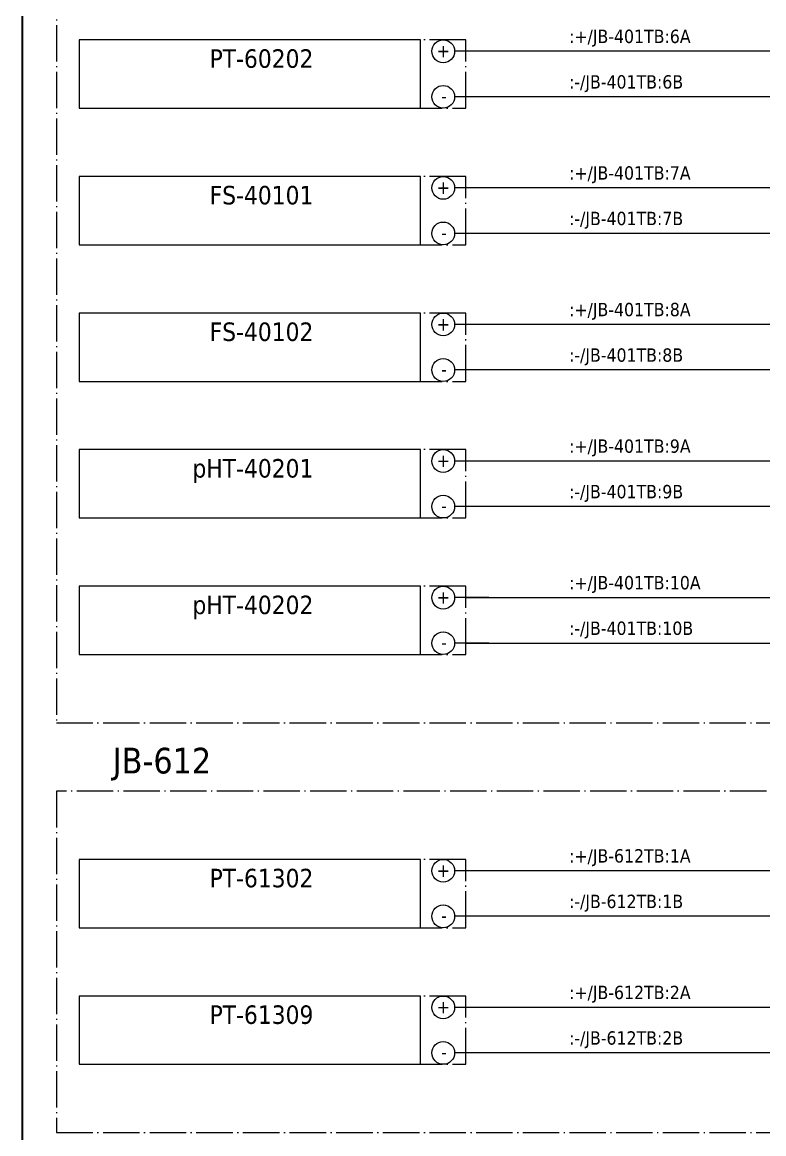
# Model space of a CAD drawing. Header units: millimetres. Extents: x 0 to 1792788, y -13 to 262234.
# Drawn here: x 0 to 65.2, y 105.9 to 203.6 of the extents above; entities that cross this region are included whole.
import ezdxf
from ezdxf.enums import TextEntityAlignment as Align

# ---------------------------------------------------------------- set-up
doc = ezdxf.new("R2010")
doc.units = ezdxf.units.MM
doc.linetypes.add('EPL_DASHDOT', pattern=[1, 0.8, -0.1, 0, -0.1])
for name, color, linetype, lineweight in [('EPLAN201', 7, 'Continuous', 35), ('EPLAN302', 5, 'Continuous', 25), ('EPLAN305', 5, 'Continuous', 25), ('EPLAN307', 134, 'EPL_DASHDOT', 25), ('EPLAN311', 7, 'Continuous', 25), ('EPLAN400', 5, 'Continuous', 35), ('EPLAN405', 7, 'Continuous', 25), ('EPLAN421', 5, 'Continuous', 35), ('EPLAN440', 73, 'Continuous', 35), ('EPLAN451', 7, 'Continuous', 35), ('EPLAN452', 7, 'Continuous', 35), ('EPLAN453', 7, 'Continuous', 35), ('EPLAN500', 7, 'Continuous', 35), ('EPLAN501', 7, 'Continuous', 35), ('EPLAN502', 7, 'Continuous', 35), ('EPLAN503', 7, 'Continuous', 35), ('EPLAN504', 7, 'Continuous', 35)]:
    doc.layers.add(name, color=color, linetype=linetype, lineweight=lineweight)
doc.styles.add('Tahoma', font='')
doc.styles.get('Tahoma').set_extended_font_data('Tahoma')

# ---------------------------------------------------------------- blocks, each defined once
blk = doc.blocks.new('EPLFRAME')
at = {"layer": 'EPLAN201', "linetype": 'Continuous', "lineweight": 35, "ltscale": 4}
blk.add_lwpolyline([(0, 0), (420, 0), (420, 297), (0, 297)], close=True, dxfattribs=at)
at = {"layer": 'EPLAN451', "color": 7, "style": 'Tahoma'}
for tag, p, height in [('14_10014', (101, 12), 2.257), ('14_10015', (185, 12), 2.257), ('14_10011', (101, 5), 2.257), ('14_10013', (332, 5), 1.625), ('14_10151', (73, 1), 1.625), ('14_10300', (415, 1), 1.625)]:
    blk.add_attdef(tag, p, '', height=height, dxfattribs=at)
blk.add_attdef('4_25020', text='', height=1.625, dxfattribs=at).set_placement((413, 1), align=Align.RIGHT)
at = {"layer": 'EPLAN452', "color": 7, "style": 'Tahoma'}
for tag, p, height in [('4_11041', (1, 17), 2.257), ('4_11071[1]', (1, 13), 1.625), ('4_11074[1]', (21, 13), 1.625), ('4_11070[1]', (41, 13), 1.625), ('4_11024', (73, 13), 1.625), ('4_20132_1001', (374, 13), 1.625), ('4_11011', (231, 12), 2.257), ('4_11030', (301, 12), 2.257), ('4_11071[2]', (1, 9), 1.625), ('4_11074[2]', (21, 9), 1.625), ('4_11070[2]', (41, 9), 1.625), ('4_11022', (73, 9), 1.625), ('4_20134_1001', (374, 9), 1.625), ('4_11071[3]', (1, 5), 1.625), ('4_11074[3]', (21, 5), 1.625), ('4_11070[3]', (41, 5), 1.625), ('4_11080', (73, 5), 1.625), ('4_11059', (301, 5), 1.625)]:
    blk.add_attdef(tag, p, '', height=height, dxfattribs=at)
for tag, height, p in [('4_11040', 2.257, (419, 17)), ('4_11000', 1.625, (419, 5)), ('4_11085', 1.625, (141, 1)), ('4_11086', 1.625, (183, 1))]:
    blk.add_attdef(tag, text='', height=height, dxfattribs=at).set_placement(p, align=Align.RIGHT)
at = {"layer": 'EPLAN453', "color": 7, "style": 'Tahoma'}
for tag, p in [('53_19005_1', (21, 293)), ('53_19005', (63, 293)), ('53_19005_8', (105, 293)), ('53_19005_6', (147, 293)), ('53_19005_7', (189, 293)), ('53_19005_9', (231, 293)), ('53_19005_3', (273, 293)), ('53_19005_2', (315, 293)), ('53_19005_4', (357, 293)), ('53_19005_5', (399, 293))]:
    blk.add_attdef(tag, text='', height=1.355, dxfattribs=at).set_placement(p, align=Align.BOTTOM_CENTER)
blk = doc.blocks.new('EPLSYM_LibrarySPECIAL_Symbol2_Variant0_Placement1_4')
at = {"layer": 'EPLAN307', "lineweight": 25, "ltscale": 4}
blk.add_lwpolyline([(0, -6), (34, -6), (34, 0), (0, 0)], close=True, dxfattribs=at)
at = {"layer": 'EPLAN400', "color": 5, "style": 'Tahoma'}
blk.add_attdef('88_20010', text='', height=2.2575, dxfattribs=at).set_placement((-1.5, -0.9515), align=Align.TOP_RIGHT)
at = {"layer": 'EPLAN500', "color": 7, "style": 'Tahoma'}
blk.add_attdef('88_20027', text='', height=1.6254, dxfattribs=at).set_placement((-1.5, -4.57508), align=Align.TOP_RIGHT)
at = {"layer": 'EPLAN501', "color": 7, "style": 'Tahoma'}
blk.add_attdef('88_20011', text='', height=1.6254, dxfattribs=at).set_placement((-1.5, -9.97508), align=Align.TOP_RIGHT)
at = {"layer": 'EPLAN502', "color": 7, "style": 'Tahoma'}
blk.add_attdef('88_20025', text='', height=1.6254, dxfattribs=at).set_placement((-1.5, -12.67508), align=Align.TOP_RIGHT)
at = {"layer": 'EPLAN503', "color": 7, "style": 'Tahoma'}
blk.add_attdef('88_20024', text='', height=1.6254, dxfattribs=at).set_placement((-1.5, -15.37508), align=Align.TOP_RIGHT)
at = {"layer": 'EPLAN504', "color": 7, "style": 'Tahoma'}
blk.add_attdef('88_20901[1]', text='', height=1.6254, dxfattribs=at).set_placement((-1.5, -7.27508), align=Align.TOP_RIGHT)
blk = doc.blocks.new('EPLSYM_LibrarySPECIAL_Symbol0_Variant0_Placement1_4')
at = {"layer": 'EPLAN305', "lineweight": 25, "ltscale": 4}
blk.add_lwpolyline([(0, -6), (30, -6), (30, 0), (0, 0)], close=True, dxfattribs=at)
at = {"layer": 'EPLAN400', "color": 5, "style": 'Tahoma'}
blk.add_attdef('17_20010', text='', height=2.2575, dxfattribs=at).set_placement((-1.5, -0.9515), align=Align.TOP_RIGHT)
at = {"layer": 'EPLAN440', "color": 73, "style": 'Tahoma'}
blk.add_attdef('17_20300', text='', height=1.6254, dxfattribs=at).set_placement((-1.5, -4.57508), align=Align.TOP_RIGHT)
at = {"layer": 'EPLAN500', "color": 7, "style": 'Tahoma'}
blk.add_attdef('17_20027', text='', height=1.6254, dxfattribs=at).set_placement((-1.5, -7.27508), align=Align.TOP_RIGHT)
at = {"layer": 'EPLAN501', "color": 7, "style": 'Tahoma'}
blk.add_attdef('17_20011', text='', height=1.6254, dxfattribs=at).set_placement((-1.5, -12.67508), align=Align.TOP_RIGHT)
at = {"layer": 'EPLAN502', "color": 7, "style": 'Tahoma'}
blk.add_attdef('17_20025', text='', height=1.6254, dxfattribs=at).set_placement((-1.5, -15.37508), align=Align.TOP_RIGHT)
at = {"layer": 'EPLAN503', "color": 7, "style": 'Tahoma'}
blk.add_attdef('17_20024', text='', height=1.6254, dxfattribs=at).set_placement((-1.5, -18.07508), align=Align.TOP_RIGHT)
at = {"layer": 'EPLAN504', "color": 7, "style": 'Tahoma'}
blk.add_attdef('17_20901[1]', text='', height=1.6254, dxfattribs=at).set_placement((-1.5, -9.97508), align=Align.TOP_RIGHT)
blk = doc.blocks.new('EPLSYM_LibrarySPECIAL_Symbol17_Variant3_Placement1')
at = {"layer": 'EPLAN302', "lineweight": 25, "ltscale": 4}
blk.add_line((4, 0), (1, 0), dxfattribs=at)
blk.add_circle((0, 0), 1, dxfattribs=at)
at = {"layer": 'EPLAN421', "color": 5, "style": 'Tahoma'}
blk.add_attdef('17_20039', text='', height=1.174, dxfattribs=at).set_placement((3, 1), align=Align.BOTTOM_RIGHT)
blk = doc.blocks.new('EPLSYM_LibrarySPECIAL_Symbol2_Variant0_Placement1_5')
at = {"layer": 'EPLAN307', "lineweight": 25, "ltscale": 4}
blk.add_lwpolyline([(0, -6), (34, -6), (34, 0), (0, 0)], close=True, dxfattribs=at)
at = {"layer": 'EPLAN400', "color": 5, "style": 'Tahoma'}
blk.add_attdef('88_20010', text='', height=2.2575, dxfattribs=at).set_placement((-1.5, -0.9515), align=Align.TOP_RIGHT)
at = {"layer": 'EPLAN500', "color": 7, "style": 'Tahoma'}
blk.add_attdef('88_20027', text='', height=1.6254, dxfattribs=at).set_placement((-1.5, -4.57508), align=Align.TOP_RIGHT)
at = {"layer": 'EPLAN501', "color": 7, "style": 'Tahoma'}
blk.add_attdef('88_20011', text='', height=1.6254, dxfattribs=at).set_placement((-1.5, -9.97508), align=Align.TOP_RIGHT)
at = {"layer": 'EPLAN502', "color": 7, "style": 'Tahoma'}
blk.add_attdef('88_20025', text='', height=1.6254, dxfattribs=at).set_placement((-1.5, -12.67508), align=Align.TOP_RIGHT)
at = {"layer": 'EPLAN503', "color": 7, "style": 'Tahoma'}
blk.add_attdef('88_20024', text='', height=1.6254, dxfattribs=at).set_placement((-1.5, -15.37508), align=Align.TOP_RIGHT)
at = {"layer": 'EPLAN504', "color": 7, "style": 'Tahoma'}
blk.add_attdef('88_20901[1]', text='', height=1.6254, dxfattribs=at).set_placement((-1.5, -7.27508), align=Align.TOP_RIGHT)
blk = doc.blocks.new('EPLSYM_LibrarySPECIAL_Symbol0_Variant0_Placement1_5')
at = {"layer": 'EPLAN305', "lineweight": 25, "ltscale": 4}
blk.add_lwpolyline([(0, -6), (30, -6), (30, 0), (0, 0)], close=True, dxfattribs=at)
at = {"layer": 'EPLAN400', "color": 5, "style": 'Tahoma'}
blk.add_attdef('17_20010', text='', height=2.2575, dxfattribs=at).set_placement((-1.5, -0.9515), align=Align.TOP_RIGHT)
at = {"layer": 'EPLAN440', "color": 73, "style": 'Tahoma'}
blk.add_attdef('17_20300', text='', height=1.6254, dxfattribs=at).set_placement((-1.5, -4.57508), align=Align.TOP_RIGHT)
at = {"layer": 'EPLAN500', "color": 7, "style": 'Tahoma'}
blk.add_attdef('17_20027', text='', height=1.6254, dxfattribs=at).set_placement((-1.5, -7.27508), align=Align.TOP_RIGHT)
at = {"layer": 'EPLAN501', "color": 7, "style": 'Tahoma'}
blk.add_attdef('17_20011', text='', height=1.6254, dxfattribs=at).set_placement((-1.5, -12.67508), align=Align.TOP_RIGHT)
at = {"layer": 'EPLAN502', "color": 7, "style": 'Tahoma'}
blk.add_attdef('17_20025', text='', height=1.6254, dxfattribs=at).set_placement((-1.5, -15.37508), align=Align.TOP_RIGHT)
at = {"layer": 'EPLAN503', "color": 7, "style": 'Tahoma'}
blk.add_attdef('17_20024', text='', height=1.6254, dxfattribs=at).set_placement((-1.5, -18.07508), align=Align.TOP_RIGHT)
at = {"layer": 'EPLAN504', "color": 7, "style": 'Tahoma'}
blk.add_attdef('17_20901[1]', text='', height=1.6254, dxfattribs=at).set_placement((-1.5, -9.97508), align=Align.TOP_RIGHT)
blk = doc.blocks.new('EPLSYM_LibrarySPECIAL_Symbol2_Variant0_Placement1_6')
at = {"layer": 'EPLAN307', "lineweight": 25, "ltscale": 4}
blk.add_lwpolyline([(0, -6), (34, -6), (34, 0), (0, 0)], close=True, dxfattribs=at)
at = {"layer": 'EPLAN400', "color": 5, "style": 'Tahoma'}
blk.add_attdef('88_20010', text='', height=2.2575, dxfattribs=at).set_placement((-1.5, -0.9515), align=Align.TOP_RIGHT)
at = {"layer": 'EPLAN500', "color": 7, "style": 'Tahoma'}
blk.add_attdef('88_20027', text='', height=1.6254, dxfattribs=at).set_placement((-1.5, -4.57508), align=Align.TOP_RIGHT)
at = {"layer": 'EPLAN501', "color": 7, "style": 'Tahoma'}
blk.add_attdef('88_20011', text='', height=1.6254, dxfattribs=at).set_placement((-1.5, -9.97508), align=Align.TOP_RIGHT)
at = {"layer": 'EPLAN502', "color": 7, "style": 'Tahoma'}
blk.add_attdef('88_20025', text='', height=1.6254, dxfattribs=at).set_placement((-1.5, -12.67508), align=Align.TOP_RIGHT)
at = {"layer": 'EPLAN503', "color": 7, "style": 'Tahoma'}
blk.add_attdef('88_20024', text='', height=1.6254, dxfattribs=at).set_placement((-1.5, -15.37508), align=Align.TOP_RIGHT)
at = {"layer": 'EPLAN504', "color": 7, "style": 'Tahoma'}
blk.add_attdef('88_20901[1]', text='', height=1.6254, dxfattribs=at).set_placement((-1.5, -7.27508), align=Align.TOP_RIGHT)
blk = doc.blocks.new('EPLSYM_LibrarySPECIAL_Symbol0_Variant0_Placement1_6')
at = {"layer": 'EPLAN305', "lineweight": 25, "ltscale": 4}
blk.add_lwpolyline([(0, -6), (30, -6), (30, 0), (0, 0)], close=True, dxfattribs=at)
at = {"layer": 'EPLAN400', "color": 5, "style": 'Tahoma'}
blk.add_attdef('17_20010', text='', height=2.2575, dxfattribs=at).set_placement((-1.5, -0.9515), align=Align.TOP_RIGHT)
at = {"layer": 'EPLAN440', "color": 73, "style": 'Tahoma'}
blk.add_attdef('17_20300', text='', height=1.6254, dxfattribs=at).set_placement((-1.5, -4.57508), align=Align.TOP_RIGHT)
at = {"layer": 'EPLAN500', "color": 7, "style": 'Tahoma'}
blk.add_attdef('17_20027', text='', height=1.6254, dxfattribs=at).set_placement((-1.5, -7.27508), align=Align.TOP_RIGHT)
at = {"layer": 'EPLAN501', "color": 7, "style": 'Tahoma'}
blk.add_attdef('17_20011', text='', height=1.6254, dxfattribs=at).set_placement((-1.5, -12.67508), align=Align.TOP_RIGHT)
at = {"layer": 'EPLAN502', "color": 7, "style": 'Tahoma'}
blk.add_attdef('17_20025', text='', height=1.6254, dxfattribs=at).set_placement((-1.5, -15.37508), align=Align.TOP_RIGHT)
at = {"layer": 'EPLAN503', "color": 7, "style": 'Tahoma'}
blk.add_attdef('17_20024', text='', height=1.6254, dxfattribs=at).set_placement((-1.5, -18.07508), align=Align.TOP_RIGHT)
at = {"layer": 'EPLAN504', "color": 7, "style": 'Tahoma'}
blk.add_attdef('17_20901[1]', text='', height=1.6254, dxfattribs=at).set_placement((-1.5, -9.97508), align=Align.TOP_RIGHT)
blk = doc.blocks.new('EPLSYM_LibrarySPECIAL_Symbol2_Variant0_Placement1_7')
at = {"layer": 'EPLAN307', "lineweight": 25, "ltscale": 4}
blk.add_lwpolyline([(0, -6), (34, -6), (34, 0), (0, 0)], close=True, dxfattribs=at)
at = {"layer": 'EPLAN400', "color": 5, "style": 'Tahoma'}
blk.add_attdef('88_20010', text='', height=2.2575, dxfattribs=at).set_placement((-1.5, -0.9515), align=Align.TOP_RIGHT)
at = {"layer": 'EPLAN500', "color": 7, "style": 'Tahoma'}
blk.add_attdef('88_20027', text='', height=1.6254, dxfattribs=at).set_placement((-1.5, -4.57508), align=Align.TOP_RIGHT)
at = {"layer": 'EPLAN501', "color": 7, "style": 'Tahoma'}
blk.add_attdef('88_20011', text='', height=1.6254, dxfattribs=at).set_placement((-1.5, -9.97508), align=Align.TOP_RIGHT)
at = {"layer": 'EPLAN502', "color": 7, "style": 'Tahoma'}
blk.add_attdef('88_20025', text='', height=1.6254, dxfattribs=at).set_placement((-1.5, -12.67508), align=Align.TOP_RIGHT)
at = {"layer": 'EPLAN503', "color": 7, "style": 'Tahoma'}
blk.add_attdef('88_20024', text='', height=1.6254, dxfattribs=at).set_placement((-1.5, -15.37508), align=Align.TOP_RIGHT)
at = {"layer": 'EPLAN504', "color": 7, "style": 'Tahoma'}
blk.add_attdef('88_20901[1]', text='', height=1.6254, dxfattribs=at).set_placement((-1.5, -7.27508), align=Align.TOP_RIGHT)
blk = doc.blocks.new('EPLSYM_LibrarySPECIAL_Symbol0_Variant0_Placement1_7')
at = {"layer": 'EPLAN305', "lineweight": 25, "ltscale": 4}
blk.add_lwpolyline([(0, -6), (30, -6), (30, 0), (0, 0)], close=True, dxfattribs=at)
at = {"layer": 'EPLAN400', "color": 5, "style": 'Tahoma'}
blk.add_attdef('17_20010', text='', height=2.2575, dxfattribs=at).set_placement((-1.5, -0.9515), align=Align.TOP_RIGHT)
at = {"layer": 'EPLAN440', "color": 73, "style": 'Tahoma'}
blk.add_attdef('17_20300', text='', height=1.6254, dxfattribs=at).set_placement((-1.5, -4.57508), align=Align.TOP_RIGHT)
at = {"layer": 'EPLAN500', "color": 7, "style": 'Tahoma'}
blk.add_attdef('17_20027', text='', height=1.6254, dxfattribs=at).set_placement((-1.5, -7.27508), align=Align.TOP_RIGHT)
at = {"layer": 'EPLAN501', "color": 7, "style": 'Tahoma'}
blk.add_attdef('17_20011', text='', height=1.6254, dxfattribs=at).set_placement((-1.5, -12.67508), align=Align.TOP_RIGHT)
at = {"layer": 'EPLAN502', "color": 7, "style": 'Tahoma'}
blk.add_attdef('17_20025', text='', height=1.6254, dxfattribs=at).set_placement((-1.5, -15.37508), align=Align.TOP_RIGHT)
at = {"layer": 'EPLAN503', "color": 7, "style": 'Tahoma'}
blk.add_attdef('17_20024', text='', height=1.6254, dxfattribs=at).set_placement((-1.5, -18.07508), align=Align.TOP_RIGHT)
at = {"layer": 'EPLAN504', "color": 7, "style": 'Tahoma'}
blk.add_attdef('17_20901[1]', text='', height=1.6254, dxfattribs=at).set_placement((-1.5, -9.97508), align=Align.TOP_RIGHT)
blk = doc.blocks.new('EPLSYM_LibrarySPECIAL_Symbol2_Variant0_Placement1_8')
at = {"layer": 'EPLAN307', "lineweight": 25, "ltscale": 4}
blk.add_lwpolyline([(0, -6), (34, -6), (34, 0), (0, 0)], close=True, dxfattribs=at)
at = {"layer": 'EPLAN400', "color": 5, "style": 'Tahoma'}
blk.add_attdef('88_20010', text='', height=2.2575, dxfattribs=at).set_placement((-1.5, -0.9515), align=Align.TOP_RIGHT)
at = {"layer": 'EPLAN500', "color": 7, "style": 'Tahoma'}
blk.add_attdef('88_20027', text='', height=1.6254, dxfattribs=at).set_placement((-1.5, -4.57508), align=Align.TOP_RIGHT)
at = {"layer": 'EPLAN501', "color": 7, "style": 'Tahoma'}
blk.add_attdef('88_20011', text='', height=1.6254, dxfattribs=at).set_placement((-1.5, -9.97508), align=Align.TOP_RIGHT)
at = {"layer": 'EPLAN502', "color": 7, "style": 'Tahoma'}
blk.add_attdef('88_20025', text='', height=1.6254, dxfattribs=at).set_placement((-1.5, -12.67508), align=Align.TOP_RIGHT)
at = {"layer": 'EPLAN503', "color": 7, "style": 'Tahoma'}
blk.add_attdef('88_20024', text='', height=1.6254, dxfattribs=at).set_placement((-1.5, -15.37508), align=Align.TOP_RIGHT)
at = {"layer": 'EPLAN504', "color": 7, "style": 'Tahoma'}
blk.add_attdef('88_20901[1]', text='', height=1.6254, dxfattribs=at).set_placement((-1.5, -7.27508), align=Align.TOP_RIGHT)
blk = doc.blocks.new('EPLSYM_LibrarySPECIAL_Symbol0_Variant0_Placement1_8')
at = {"layer": 'EPLAN305', "lineweight": 25, "ltscale": 4}
blk.add_lwpolyline([(0, -6), (30, -6), (30, 0), (0, 0)], close=True, dxfattribs=at)
at = {"layer": 'EPLAN400', "color": 5, "style": 'Tahoma'}
blk.add_attdef('17_20010', text='', height=2.2575, dxfattribs=at).set_placement((-1.5, -0.9515), align=Align.TOP_RIGHT)
at = {"layer": 'EPLAN440', "color": 73, "style": 'Tahoma'}
blk.add_attdef('17_20300', text='', height=1.6254, dxfattribs=at).set_placement((-1.5, -4.57508), align=Align.TOP_RIGHT)
at = {"layer": 'EPLAN500', "color": 7, "style": 'Tahoma'}
blk.add_attdef('17_20027', text='', height=1.6254, dxfattribs=at).set_placement((-1.5, -7.27508), align=Align.TOP_RIGHT)
at = {"layer": 'EPLAN501', "color": 7, "style": 'Tahoma'}
blk.add_attdef('17_20011', text='', height=1.6254, dxfattribs=at).set_placement((-1.5, -12.67508), align=Align.TOP_RIGHT)
at = {"layer": 'EPLAN502', "color": 7, "style": 'Tahoma'}
blk.add_attdef('17_20025', text='', height=1.6254, dxfattribs=at).set_placement((-1.5, -15.37508), align=Align.TOP_RIGHT)
at = {"layer": 'EPLAN503', "color": 7, "style": 'Tahoma'}
blk.add_attdef('17_20024', text='', height=1.6254, dxfattribs=at).set_placement((-1.5, -18.07508), align=Align.TOP_RIGHT)
at = {"layer": 'EPLAN504', "color": 7, "style": 'Tahoma'}
blk.add_attdef('17_20901[1]', text='', height=1.6254, dxfattribs=at).set_placement((-1.5, -9.97508), align=Align.TOP_RIGHT)
blk = doc.blocks.new('EPLSYM_LibrarySPECIAL_Symbol2_Variant0_Placement1_9')
at = {"layer": 'EPLAN307', "lineweight": 25, "ltscale": 4}
blk.add_lwpolyline([(0, -6), (34, -6), (34, 0), (0, 0)], close=True, dxfattribs=at)
at = {"layer": 'EPLAN400', "color": 5, "style": 'Tahoma'}
blk.add_attdef('88_20010', text='', height=2.2575, dxfattribs=at).set_placement((-1.5, -0.9515), align=Align.TOP_RIGHT)
at = {"layer": 'EPLAN500', "color": 7, "style": 'Tahoma'}
blk.add_attdef('88_20027', text='', height=1.6254, dxfattribs=at).set_placement((-1.5, -4.57508), align=Align.TOP_RIGHT)
at = {"layer": 'EPLAN501', "color": 7, "style": 'Tahoma'}
blk.add_attdef('88_20011', text='', height=1.6254, dxfattribs=at).set_placement((-1.5, -9.97508), align=Align.TOP_RIGHT)
at = {"layer": 'EPLAN502', "color": 7, "style": 'Tahoma'}
blk.add_attdef('88_20025', text='', height=1.6254, dxfattribs=at).set_placement((-1.5, -12.67508), align=Align.TOP_RIGHT)
at = {"layer": 'EPLAN503', "color": 7, "style": 'Tahoma'}
blk.add_attdef('88_20024', text='', height=1.6254, dxfattribs=at).set_placement((-1.5, -15.37508), align=Align.TOP_RIGHT)
at = {"layer": 'EPLAN504', "color": 7, "style": 'Tahoma'}
blk.add_attdef('88_20901[1]', text='', height=1.6254, dxfattribs=at).set_placement((-1.5, -7.27508), align=Align.TOP_RIGHT)
blk = doc.blocks.new('EPLSYM_LibrarySPECIAL_Symbol0_Variant0_Placement1_9')
at = {"layer": 'EPLAN305', "lineweight": 25, "ltscale": 4}
blk.add_lwpolyline([(0, -6), (30, -6), (30, 0), (0, 0)], close=True, dxfattribs=at)
at = {"layer": 'EPLAN400', "color": 5, "style": 'Tahoma'}
blk.add_attdef('17_20010', text='', height=2.2575, dxfattribs=at).set_placement((-1.5, -0.9515), align=Align.TOP_RIGHT)
at = {"layer": 'EPLAN440', "color": 73, "style": 'Tahoma'}
blk.add_attdef('17_20300', text='', height=1.6254, dxfattribs=at).set_placement((-1.5, -4.57508), align=Align.TOP_RIGHT)
at = {"layer": 'EPLAN500', "color": 7, "style": 'Tahoma'}
blk.add_attdef('17_20027', text='', height=1.6254, dxfattribs=at).set_placement((-1.5, -7.27508), align=Align.TOP_RIGHT)
at = {"layer": 'EPLAN501', "color": 7, "style": 'Tahoma'}
blk.add_attdef('17_20011', text='', height=1.6254, dxfattribs=at).set_placement((-1.5, -12.67508), align=Align.TOP_RIGHT)
at = {"layer": 'EPLAN502', "color": 7, "style": 'Tahoma'}
blk.add_attdef('17_20025', text='', height=1.6254, dxfattribs=at).set_placement((-1.5, -15.37508), align=Align.TOP_RIGHT)
at = {"layer": 'EPLAN503', "color": 7, "style": 'Tahoma'}
blk.add_attdef('17_20024', text='', height=1.6254, dxfattribs=at).set_placement((-1.5, -18.07508), align=Align.TOP_RIGHT)
at = {"layer": 'EPLAN504', "color": 7, "style": 'Tahoma'}
blk.add_attdef('17_20901[1]', text='', height=1.6254, dxfattribs=at).set_placement((-1.5, -9.97508), align=Align.TOP_RIGHT)
blk = doc.blocks.new('EPLSYM_LibrarySPECIAL_Symbol2_Variant0_Placement1_10')
at = {"layer": 'EPLAN307', "lineweight": 25, "ltscale": 4}
blk.add_lwpolyline([(0, -6), (34, -6), (34, 0), (0, 0)], close=True, dxfattribs=at)
at = {"layer": 'EPLAN400', "color": 5, "style": 'Tahoma'}
blk.add_attdef('88_20010', text='', height=2.2575, dxfattribs=at).set_placement((-1.5, -0.9515), align=Align.TOP_RIGHT)
at = {"layer": 'EPLAN500', "color": 7, "style": 'Tahoma'}
blk.add_attdef('88_20027', text='', height=1.6254, dxfattribs=at).set_placement((-1.5, -4.57508), align=Align.TOP_RIGHT)
at = {"layer": 'EPLAN501', "color": 7, "style": 'Tahoma'}
blk.add_attdef('88_20011', text='', height=1.6254, dxfattribs=at).set_placement((-1.5, -9.97508), align=Align.TOP_RIGHT)
at = {"layer": 'EPLAN502', "color": 7, "style": 'Tahoma'}
blk.add_attdef('88_20025', text='', height=1.6254, dxfattribs=at).set_placement((-1.5, -12.67508), align=Align.TOP_RIGHT)
at = {"layer": 'EPLAN503', "color": 7, "style": 'Tahoma'}
blk.add_attdef('88_20024', text='', height=1.6254, dxfattribs=at).set_placement((-1.5, -15.37508), align=Align.TOP_RIGHT)
at = {"layer": 'EPLAN504', "color": 7, "style": 'Tahoma'}
blk.add_attdef('88_20901[1]', text='', height=1.6254, dxfattribs=at).set_placement((-1.5, -7.27508), align=Align.TOP_RIGHT)
blk = doc.blocks.new('EPLSYM_LibrarySPECIAL_Symbol0_Variant0_Placement1_10')
at = {"layer": 'EPLAN305', "lineweight": 25, "ltscale": 4}
blk.add_lwpolyline([(0, -6), (30, -6), (30, 0), (0, 0)], close=True, dxfattribs=at)
at = {"layer": 'EPLAN400', "color": 5, "style": 'Tahoma'}
blk.add_attdef('17_20010', text='', height=2.2575, dxfattribs=at).set_placement((-1.5, -0.9515), align=Align.TOP_RIGHT)
at = {"layer": 'EPLAN440', "color": 73, "style": 'Tahoma'}
blk.add_attdef('17_20300', text='', height=1.6254, dxfattribs=at).set_placement((-1.5, -4.57508), align=Align.TOP_RIGHT)
at = {"layer": 'EPLAN500', "color": 7, "style": 'Tahoma'}
blk.add_attdef('17_20027', text='', height=1.6254, dxfattribs=at).set_placement((-1.5, -7.27508), align=Align.TOP_RIGHT)
at = {"layer": 'EPLAN501', "color": 7, "style": 'Tahoma'}
blk.add_attdef('17_20011', text='', height=1.6254, dxfattribs=at).set_placement((-1.5, -12.67508), align=Align.TOP_RIGHT)
at = {"layer": 'EPLAN502', "color": 7, "style": 'Tahoma'}
blk.add_attdef('17_20025', text='', height=1.6254, dxfattribs=at).set_placement((-1.5, -15.37508), align=Align.TOP_RIGHT)
at = {"layer": 'EPLAN503', "color": 7, "style": 'Tahoma'}
blk.add_attdef('17_20024', text='', height=1.6254, dxfattribs=at).set_placement((-1.5, -18.07508), align=Align.TOP_RIGHT)
at = {"layer": 'EPLAN504', "color": 7, "style": 'Tahoma'}
blk.add_attdef('17_20901[1]', text='', height=1.6254, dxfattribs=at).set_placement((-1.5, -9.97508), align=Align.TOP_RIGHT)
blk = doc.blocks.new('EPLSYM_LibrarySPECIAL_Symbol308_Variant0_Placement0')
at = {"layer": 'EPLAN405', "color": 7, "style": 'Tahoma'}
for tag, p in [('17_31011', (1.5, 6.35)), ('17_31002', (1.5, 0.5))]:
    blk.add_attdef(tag, text='', height=1.174, dxfattribs=at).set_placement(p, align=Align.BOTTOM_LEFT)
for tag, p in [('17_31004', (1.5, 4.4)), ('17_31003', (1.5, 2.45))]:
    blk.add_attdef(tag, p, '', height=1.174, dxfattribs=at)
blk = doc.blocks.new('EPLSYM_LibrarySPECIAL_Symbol2_Variant0_Placement1_16')
at = {"layer": 'EPLAN307', "lineweight": 25, "ltscale": 4}
blk.add_lwpolyline([(0, -131), (128, -131), (128, 0), (0, 0)], close=True, dxfattribs=at)
at = {"layer": 'EPLAN400', "color": 5, "style": 'Tahoma'}
blk.add_attdef('88_20010', text='', height=2.2575, dxfattribs=at).set_placement((-1.5, -0.9515), align=Align.TOP_RIGHT)
at = {"layer": 'EPLAN500', "color": 7, "style": 'Tahoma'}
blk.add_attdef('88_20027', text='', height=1.6254, dxfattribs=at).set_placement((-1.5, -4.57508), align=Align.TOP_RIGHT)
at = {"layer": 'EPLAN501', "color": 7, "style": 'Tahoma'}
blk.add_attdef('88_20011', text='', height=1.6254, dxfattribs=at).set_placement((-1.5, -9.97508), align=Align.TOP_RIGHT)
at = {"layer": 'EPLAN502', "color": 7, "style": 'Tahoma'}
blk.add_attdef('88_20025', text='', height=1.6254, dxfattribs=at).set_placement((-1.5, -12.67508), align=Align.TOP_RIGHT)
at = {"layer": 'EPLAN503', "color": 7, "style": 'Tahoma'}
blk.add_attdef('88_20024', text='', height=1.6254, dxfattribs=at).set_placement((-1.5, -15.37508), align=Align.TOP_RIGHT)
at = {"layer": 'EPLAN504', "color": 7, "style": 'Tahoma'}
blk.add_attdef('88_20901[1]', text='', height=1.6254, dxfattribs=at).set_placement((-1.5, -7.27508), align=Align.TOP_RIGHT)
blk = doc.blocks.new('EPLSYM_LibrarySPECIAL_Symbol2_Variant0_Placement1_17')
at = {"layer": 'EPLAN307', "lineweight": 25, "ltscale": 4}
blk.add_lwpolyline([(0, -30), (128, -30), (128, 0), (0, 0)], close=True, dxfattribs=at)
at = {"layer": 'EPLAN400', "color": 5, "style": 'Tahoma'}
blk.add_attdef('88_20010', text='', height=2.2575, dxfattribs=at).set_placement((-1.5, -0.9515), align=Align.TOP_RIGHT)
at = {"layer": 'EPLAN500', "color": 7, "style": 'Tahoma'}
blk.add_attdef('88_20027', text='', height=1.6254, dxfattribs=at).set_placement((-1.5, -4.57508), align=Align.TOP_RIGHT)
at = {"layer": 'EPLAN501', "color": 7, "style": 'Tahoma'}
blk.add_attdef('88_20011', text='', height=1.6254, dxfattribs=at).set_placement((-1.5, -9.97508), align=Align.TOP_RIGHT)
at = {"layer": 'EPLAN502', "color": 7, "style": 'Tahoma'}
blk.add_attdef('88_20025', text='', height=1.6254, dxfattribs=at).set_placement((-1.5, -12.67508), align=Align.TOP_RIGHT)
at = {"layer": 'EPLAN503', "color": 7, "style": 'Tahoma'}
blk.add_attdef('88_20024', text='', height=1.6254, dxfattribs=at).set_placement((-1.5, -15.37508), align=Align.TOP_RIGHT)
at = {"layer": 'EPLAN504', "color": 7, "style": 'Tahoma'}
blk.add_attdef('88_20901[1]', text='', height=1.6254, dxfattribs=at).set_placement((-1.5, -7.27508), align=Align.TOP_RIGHT)

msp = doc.modelspace()

# ---------------------------------------------------------------- linework, layer by layer
at = {"layer": 'EPLAN311', "color": 7, "ltscale": 4}
for p, q in [((70, 201), (39, 201)), ((70, 197), (39, 197)), ((70, 189), (39, 189)), ((70, 185), (39, 185)), ((70, 177), (39, 177)), ((70, 173), (39, 173)), ((70, 165), (39, 165)), ((70, 161), (39, 161)), ((39, 153), (70, 153)), ((39, 149), (70, 149)), ((70, 129), (39, 129)), ((70, 125), (39, 125)), ((70, 117), (39, 117)), ((70, 113), (39, 113))]:
    msp.add_line(p, q, dxfattribs=at)

# ---------------------------------------------------------------- block references
for name, p in [('EPLFRAME', (0, 0)), ('EPLSYM_LibrarySPECIAL_Symbol2_Variant0_Placement1_16', (3, 273)), ('EPLSYM_LibrarySPECIAL_Symbol2_Variant0_Placement1_4', (5, 202)), ('EPLSYM_LibrarySPECIAL_Symbol2_Variant0_Placement1_5', (5, 190)), ('EPLSYM_LibrarySPECIAL_Symbol2_Variant0_Placement1_6', (5, 178)), ('EPLSYM_LibrarySPECIAL_Symbol2_Variant0_Placement1_7', (5, 166)), ('EPLSYM_LibrarySPECIAL_Symbol2_Variant0_Placement1_8', (5, 154)), ('EPLSYM_LibrarySPECIAL_Symbol2_Variant0_Placement1_9', (5, 130)), ('EPLSYM_LibrarySPECIAL_Symbol2_Variant0_Placement1_10', (5, 118))]:
    msp.add_blockref(name, p)
ref = msp.add_blockref('EPLSYM_LibrarySPECIAL_Symbol308_Variant0_Placement0', (48, 201))
ref.add_attrib('17_31011', ':+/JB-401TB:6A', dxfattribs={"layer": 'EPLAN405', "color": 7, "height": 1.1739, "style": 'Tahoma'}).set_placement((48.055, 201.374), align=Align.BOTTOM_LEFT)
ref = msp.add_blockref('EPLSYM_LibrarySPECIAL_Symbol0_Variant0_Placement1_4', (5, 202))
ref.add_attrib('17_20011', 'PT-60202', dxfattribs={"layer": 'EPLAN501', "color": 7, "height": 1.6254, "style": 'Tahoma'}).set_placement((25.586, 201.175), align=Align.TOP_RIGHT)
ref = msp.add_blockref('EPLSYM_LibrarySPECIAL_Symbol17_Variant3_Placement1', (37, 201))
ref.add_attrib('17_20039', '+', dxfattribs={"layer": 'EPLAN421', "color": 5, "height": 1.174, "style": 'Tahoma'}).set_placement((37.591, 200.117), align=Align.BOTTOM_RIGHT)
ref = msp.add_blockref('EPLSYM_LibrarySPECIAL_Symbol308_Variant0_Placement0', (48, 197))
ref.add_attrib('17_31011', ':-/JB-401TB:6B', dxfattribs={"layer": 'EPLAN405', "color": 7, "height": 1.1739, "style": 'Tahoma'}).set_placement((48.055, 197.374), align=Align.BOTTOM_LEFT)
ref = msp.add_blockref('EPLSYM_LibrarySPECIAL_Symbol17_Variant3_Placement1', (37, 197))
ref.add_attrib('17_20039', '-', dxfattribs={"layer": 'EPLAN421', "color": 5, "height": 1.174, "style": 'Tahoma'}).set_placement((37.316, 196.132), align=Align.BOTTOM_RIGHT)
ref = msp.add_blockref('EPLSYM_LibrarySPECIAL_Symbol308_Variant0_Placement0', (48, 189))
ref.add_attrib('17_31011', ':+/JB-401TB:7A', dxfattribs={"layer": 'EPLAN405', "color": 7, "height": 1.1739, "style": 'Tahoma'}).set_placement((48.055, 189.374), align=Align.BOTTOM_LEFT)
ref = msp.add_blockref('EPLSYM_LibrarySPECIAL_Symbol0_Variant0_Placement1_5', (5, 190))
ref.add_attrib('17_20011', 'FS-40101', dxfattribs={"layer": 'EPLAN501', "color": 7, "height": 1.6254, "style": 'Tahoma'}).set_placement((25.586, 189.175), align=Align.TOP_RIGHT)
ref = msp.add_blockref('EPLSYM_LibrarySPECIAL_Symbol17_Variant3_Placement1', (37, 189))
ref.add_attrib('17_20039', '+', dxfattribs={"layer": 'EPLAN421', "color": 5, "height": 1.174, "style": 'Tahoma'}).set_placement((37.591, 188.117), align=Align.BOTTOM_RIGHT)
ref = msp.add_blockref('EPLSYM_LibrarySPECIAL_Symbol308_Variant0_Placement0', (48, 185))
ref.add_attrib('17_31011', ':-/JB-401TB:7B', dxfattribs={"layer": 'EPLAN405', "color": 7, "height": 1.1739, "style": 'Tahoma'}).set_placement((48.055, 185.374), align=Align.BOTTOM_LEFT)
ref = msp.add_blockref('EPLSYM_LibrarySPECIAL_Symbol17_Variant3_Placement1', (37, 185))
ref.add_attrib('17_20039', '-', dxfattribs={"layer": 'EPLAN421', "color": 5, "height": 1.174, "style": 'Tahoma'}).set_placement((37.316, 184.132), align=Align.BOTTOM_RIGHT)
ref = msp.add_blockref('EPLSYM_LibrarySPECIAL_Symbol308_Variant0_Placement0', (48, 177))
ref.add_attrib('17_31011', ':+/JB-401TB:8A', dxfattribs={"layer": 'EPLAN405', "color": 7, "height": 1.1739, "style": 'Tahoma'}).set_placement((48.055, 177.374), align=Align.BOTTOM_LEFT)
ref = msp.add_blockref('EPLSYM_LibrarySPECIAL_Symbol0_Variant0_Placement1_6', (5, 178))
ref.add_attrib('17_20011', 'FS-40102', dxfattribs={"layer": 'EPLAN501', "color": 7, "height": 1.6254, "style": 'Tahoma'}).set_placement((25.586, 177.175), align=Align.TOP_RIGHT)
ref = msp.add_blockref('EPLSYM_LibrarySPECIAL_Symbol17_Variant3_Placement1', (37, 177))
ref.add_attrib('17_20039', '+', dxfattribs={"layer": 'EPLAN421', "color": 5, "height": 1.174, "style": 'Tahoma'}).set_placement((37.591, 176.117), align=Align.BOTTOM_RIGHT)
ref = msp.add_blockref('EPLSYM_LibrarySPECIAL_Symbol308_Variant0_Placement0', (48, 173))
ref.add_attrib('17_31011', ':-/JB-401TB:8B', dxfattribs={"layer": 'EPLAN405', "color": 7, "height": 1.1739, "style": 'Tahoma'}).set_placement((48.055, 173.374), align=Align.BOTTOM_LEFT)
ref = msp.add_blockref('EPLSYM_LibrarySPECIAL_Symbol17_Variant3_Placement1', (37, 173))
ref.add_attrib('17_20039', '-', dxfattribs={"layer": 'EPLAN421', "color": 5, "height": 1.174, "style": 'Tahoma'}).set_placement((37.316, 172.132), align=Align.BOTTOM_RIGHT)
ref = msp.add_blockref('EPLSYM_LibrarySPECIAL_Symbol308_Variant0_Placement0', (48, 165))
ref.add_attrib('17_31011', ':+/JB-401TB:9A', dxfattribs={"layer": 'EPLAN405', "color": 7, "height": 1.1739, "style": 'Tahoma'}).set_placement((48.055, 165.374), align=Align.BOTTOM_LEFT)
ref = msp.add_blockref('EPLSYM_LibrarySPECIAL_Symbol0_Variant0_Placement1_7', (5, 166))
ref.add_attrib('17_20011', 'pHT-40201', dxfattribs={"layer": 'EPLAN501', "color": 7, "height": 1.6254, "style": 'Tahoma'}).set_placement((25.586, 165.175), align=Align.TOP_RIGHT)
ref = msp.add_blockref('EPLSYM_LibrarySPECIAL_Symbol17_Variant3_Placement1', (37, 165))
ref.add_attrib('17_20039', '+', dxfattribs={"layer": 'EPLAN421', "color": 5, "height": 1.174, "style": 'Tahoma'}).set_placement((37.591, 164.117), align=Align.BOTTOM_RIGHT)
ref = msp.add_blockref('EPLSYM_LibrarySPECIAL_Symbol308_Variant0_Placement0', (48, 161))
ref.add_attrib('17_31011', ':-/JB-401TB:9B', dxfattribs={"layer": 'EPLAN405', "color": 7, "height": 1.1739, "style": 'Tahoma'}).set_placement((48.055, 161.374), align=Align.BOTTOM_LEFT)
ref = msp.add_blockref('EPLSYM_LibrarySPECIAL_Symbol17_Variant3_Placement1', (37, 161))
ref.add_attrib('17_20039', '-', dxfattribs={"layer": 'EPLAN421', "color": 5, "height": 1.174, "style": 'Tahoma'}).set_placement((37.316, 160.132), align=Align.BOTTOM_RIGHT)
ref = msp.add_blockref('EPLSYM_LibrarySPECIAL_Symbol308_Variant0_Placement0', (48, 153))
ref.add_attrib('17_31011', ':+/JB-401TB:10A', dxfattribs={"layer": 'EPLAN405', "color": 7, "height": 1.1739, "style": 'Tahoma'}).set_placement((48.055, 153.374), align=Align.BOTTOM_LEFT)
ref = msp.add_blockref('EPLSYM_LibrarySPECIAL_Symbol0_Variant0_Placement1_8', (5, 154))
ref.add_attrib('17_20011', 'pHT-40202', dxfattribs={"layer": 'EPLAN501', "color": 7, "height": 1.6254, "style": 'Tahoma'}).set_placement((25.586, 153.175), align=Align.TOP_RIGHT)
ref = msp.add_blockref('EPLSYM_LibrarySPECIAL_Symbol17_Variant3_Placement1', (37, 153))
ref.add_attrib('17_20039', '+', dxfattribs={"layer": 'EPLAN421', "color": 5, "height": 1.174, "style": 'Tahoma'}).set_placement((37.591, 152.117), align=Align.BOTTOM_RIGHT)
ref = msp.add_blockref('EPLSYM_LibrarySPECIAL_Symbol308_Variant0_Placement0', (48, 149))
ref.add_attrib('17_31011', ':-/JB-401TB:10B', dxfattribs={"layer": 'EPLAN405', "color": 7, "height": 1.1739, "style": 'Tahoma'}).set_placement((48.055, 149.374), align=Align.BOTTOM_LEFT)
ref = msp.add_blockref('EPLSYM_LibrarySPECIAL_Symbol17_Variant3_Placement1', (37, 149))
ref.add_attrib('17_20039', '-', dxfattribs={"layer": 'EPLAN421', "color": 5, "height": 1.174, "style": 'Tahoma'}).set_placement((37.316, 148.132), align=Align.BOTTOM_RIGHT)
ref = msp.add_blockref('EPLSYM_LibrarySPECIAL_Symbol2_Variant0_Placement1_17', (3, 136))
ref.add_attrib('88_20010', 'JB-612', dxfattribs={"layer": 'EPLAN400', "color": 5, "height": 2.2575, "style": 'Tahoma'}).set_placement((16.605, 139.809), align=Align.TOP_RIGHT)
ref = msp.add_blockref('EPLSYM_LibrarySPECIAL_Symbol308_Variant0_Placement0', (48, 129))
ref.add_attrib('17_31011', ':+/JB-612TB:1A', dxfattribs={"layer": 'EPLAN405', "color": 7, "height": 1.1739, "style": 'Tahoma'}).set_placement((48.055, 129.374), align=Align.BOTTOM_LEFT)
ref = msp.add_blockref('EPLSYM_LibrarySPECIAL_Symbol0_Variant0_Placement1_9', (5, 130))
ref.add_attrib('17_20011', 'PT-61302', dxfattribs={"layer": 'EPLAN501', "color": 7, "height": 1.6254, "style": 'Tahoma'}).set_placement((25.586, 129.175), align=Align.TOP_RIGHT)
ref = msp.add_blockref('EPLSYM_LibrarySPECIAL_Symbol17_Variant3_Placement1', (37, 129))
ref.add_attrib('17_20039', '+', dxfattribs={"layer": 'EPLAN421', "color": 5, "height": 1.174, "style": 'Tahoma'}).set_placement((37.591, 128.117), align=Align.BOTTOM_RIGHT)
ref = msp.add_blockref('EPLSYM_LibrarySPECIAL_Symbol17_Variant3_Placement1', (37, 125))
ref.add_attrib('17_20039', '-', dxfattribs={"layer": 'EPLAN421', "color": 5, "height": 1.174, "style": 'Tahoma'}).set_placement((37.316, 124.132), align=Align.BOTTOM_RIGHT)
ref = msp.add_blockref('EPLSYM_LibrarySPECIAL_Symbol308_Variant0_Placement0', (48, 125))
ref.add_attrib('17_31011', ':-/JB-612TB:1B', dxfattribs={"layer": 'EPLAN405', "color": 7, "height": 1.1739, "style": 'Tahoma'}).set_placement((48.055, 125.374), align=Align.BOTTOM_LEFT)
ref = msp.add_blockref('EPLSYM_LibrarySPECIAL_Symbol308_Variant0_Placement0', (48, 117))
ref.add_attrib('17_31011', ':+/JB-612TB:2A', dxfattribs={"layer": 'EPLAN405', "color": 7, "height": 1.1739, "style": 'Tahoma'}).set_placement((48.055, 117.374), align=Align.BOTTOM_LEFT)
ref = msp.add_blockref('EPLSYM_LibrarySPECIAL_Symbol0_Variant0_Placement1_10', (5, 118))
ref.add_attrib('17_20011', 'PT-61309', dxfattribs={"layer": 'EPLAN501', "color": 7, "height": 1.6254, "style": 'Tahoma'}).set_placement((25.586, 117.175), align=Align.TOP_RIGHT)
ref = msp.add_blockref('EPLSYM_LibrarySPECIAL_Symbol17_Variant3_Placement1', (37, 117))
ref.add_attrib('17_20039', '+', dxfattribs={"layer": 'EPLAN421', "color": 5, "height": 1.174, "style": 'Tahoma'}).set_placement((37.591, 116.117), align=Align.BOTTOM_RIGHT)
ref = msp.add_blockref('EPLSYM_LibrarySPECIAL_Symbol308_Variant0_Placement0', (48, 113))
ref.add_attrib('17_31011', ':-/JB-612TB:2B', dxfattribs={"layer": 'EPLAN405', "color": 7, "height": 1.1739, "style": 'Tahoma'}).set_placement((48.055, 113.374), align=Align.BOTTOM_LEFT)
ref = msp.add_blockref('EPLSYM_LibrarySPECIAL_Symbol17_Variant3_Placement1', (37, 113))
ref.add_attrib('17_20039', '-', dxfattribs={"layer": 'EPLAN421', "color": 5, "height": 1.174, "style": 'Tahoma'}).set_placement((37.316, 112.132), align=Align.BOTTOM_RIGHT)

doc.saveas('drawing.dxf')
